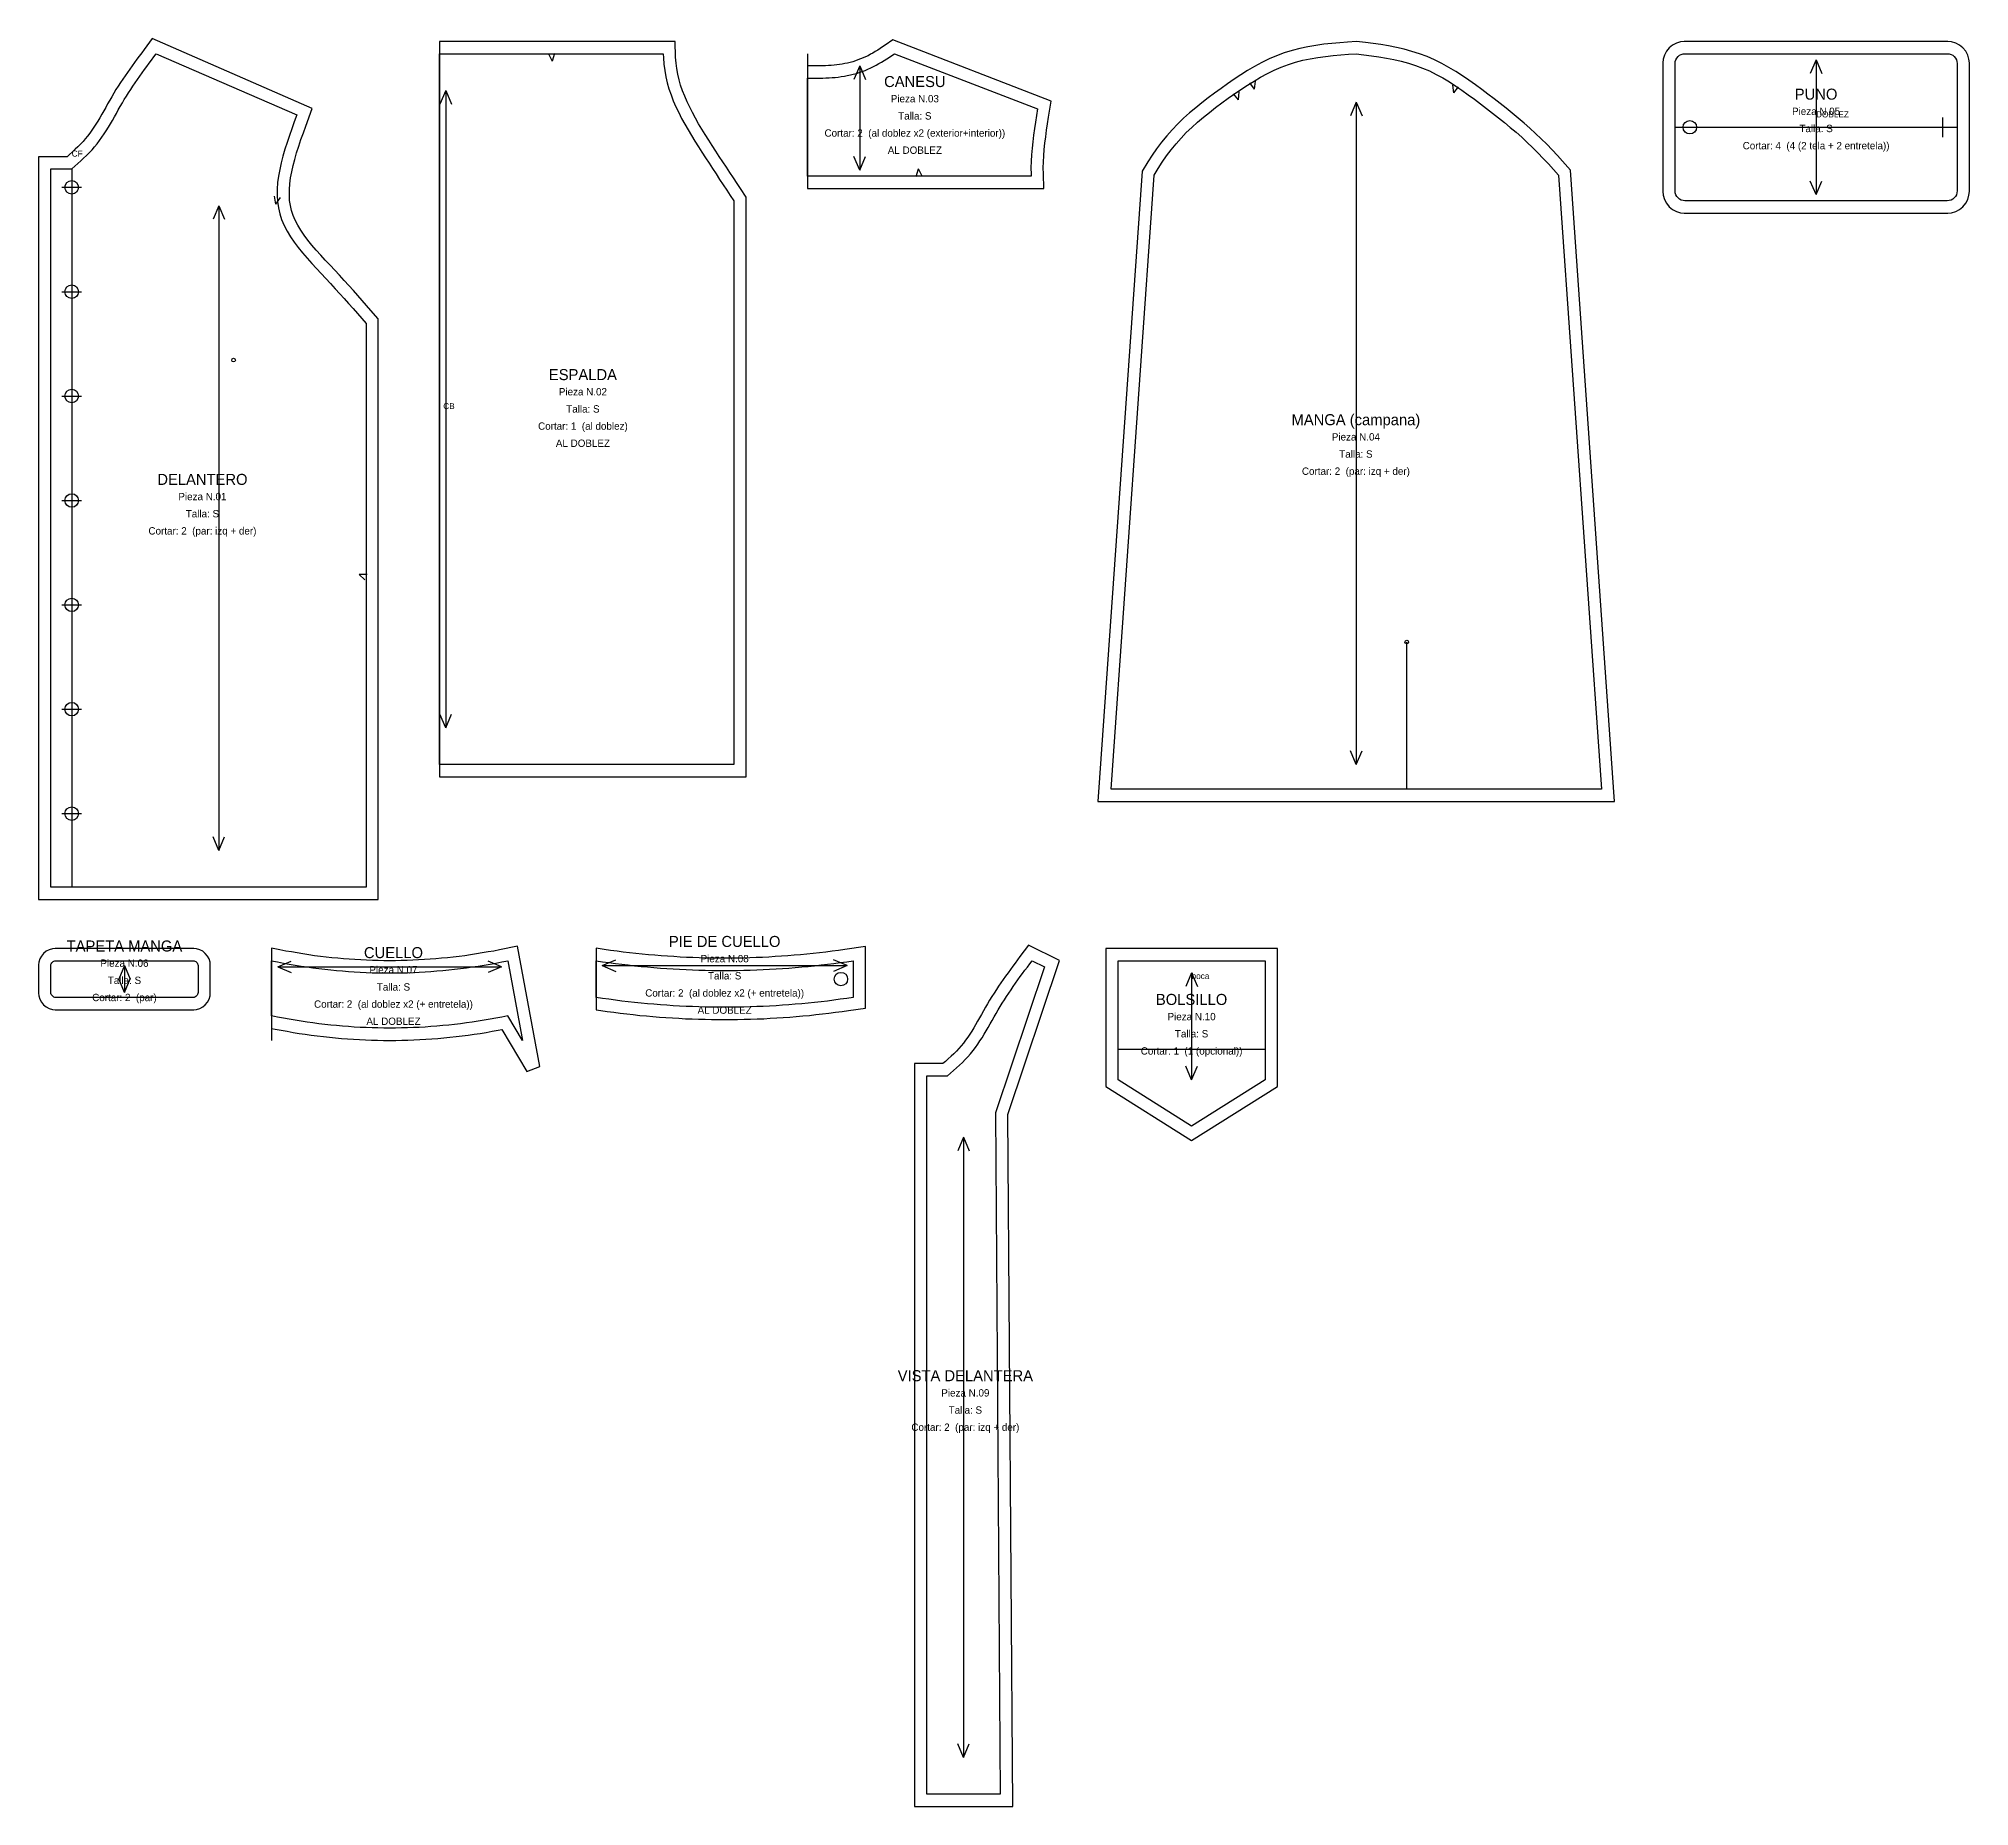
# Model space of a CAD drawing. Header units: centimetres. Extents: x -1 to 156, y -143 to 1.
import ezdxf
from ezdxf.enums import TextEntityAlignment as Align

# ---------------------------------------------------------------- set-up
doc = ezdxf.new("R2010")
doc.units = ezdxf.units.CM
for name, color, linetype in [('BOTONES', 30, 'Continuous'), ('CENTROS', 5, 'Continuous'), ('CONSTRUCCION', 8, 'Continuous'), ('CORTE', 1, 'Continuous'), ('COSTURA', 3, 'Continuous'), ('DOBLEZ', 6, 'Continuous'), ('HILO', 2, 'Continuous'), ('OJAL', 200, 'Continuous'), ('PIQUETES', 4, 'Continuous'), ('REFERENCIAS', 9, 'Continuous'), ('TEXTOS', 7, 'Continuous')]:
    doc.layers.add(name, color=color, linetype=linetype)

msp = doc.modelspace()

# ---------------------------------------------------------------- linework, layer by layer
at = {"layer": 'BOTONES'}
for centre in [(133.66, -6), (1.7, -10.9), (1.7, -19.42), (1.7, -27.93), (1.7, -36.45), (1.7, -44.97), (1.7, -53.48), (1.7, -62), (64.43, -75.5)]:
    msp.add_circle(centre, 0.55, dxfattribs=at)
at = {"layer": 'CENTROS'}
for centre in [(14.9, -25), (110.58, -48)]:
    msp.add_circle(centre, 0.15, dxfattribs=at)
at = {"layer": 'CONSTRUCCION'}
for p, q in [((132.46, -6), (155.46, -6)), ((1.7, -9.4), (1.7, -68)), ((110.58, -60), (110.58, -48)), ((87.03, -81.22), (99.03, -81.22))]:
    msp.add_line(p, q, dxfattribs=at)
at = {"layer": 'CORTE'}
for points in [[(-1, -69), (26.7, -69), (26.7, -21.62), (26.1, -20.94), (25.75, -20.54), (25.39, -20.13), (25.03, -19.72), (24.67, -19.32), (24.3, -18.91), (23.93, -18.5), (23.55, -18.08), (23.16, -17.67), (22.77, -17.26), (22.38, -16.84), (22.01, -16.43), (21.64, -16.02), (21.29, -15.61), (20.96, -15.2), (20.65, -14.8), (20.38, -14.39), (20.13, -13.99), (19.92, -13.59), (19.75, -13.19), (19.62, -12.79), (19.53, -12.39), (19.47, -11.97), (19.45, -11.53), (19.45, -11.08), (19.49, -10.61), (19.55, -10.13), (19.64, -9.64), (19.75, -9.13), (19.89, -8.62), (20.04, -8.09), (20.21, -7.55), (20.39, -7.01), (20.59, -6.46), (20.79, -5.91), (21.32, -4.46), (8.27, 1.23), (7.6, 0.34), (7.41, 0.08), (7.21, -0.19), (7.02, -0.45), (6.82, -0.72), (6.63, -0.98), (6.43, -1.25), (6.24, -1.53), (6.05, -1.8), (5.86, -2.08), (5.68, -2.36), (5.49, -2.64), (5.31, -2.93), (5.14, -3.22), (4.96, -3.51), (4.8, -3.8), (4.63, -4.09), (4.47, -4.38), (4.31, -4.66), (4.15, -4.94), (3.99, -5.22), (3.83, -5.49), (3.67, -5.75), (3.51, -6), (3.34, -6.25), (3.17, -6.49), (2.99, -6.72), (2.81, -6.94), (2.62, -7.16), (2.42, -7.37), (2.21, -7.59), (1.99, -7.8), (1.76, -8.01), (1.52, -8.22), (1.32, -8.4), (-1, -8.4), (-1, -69)], [(56.7, -11.7), (56.24, -11.01), (55.96, -10.58), (55.67, -10.14), (55.38, -9.7), (55.09, -9.27), (54.8, -8.83), (54.51, -8.38), (54.22, -7.94), (53.94, -7.5), (53.65, -7.05), (53.37, -6.6), (53.09, -6.16), (52.82, -5.71), (52.57, -5.26), (52.32, -4.81), (52.1, -4.37), (51.88, -3.92), (51.69, -3.47), (51.52, -3.02), (51.36, -2.57), (51.24, -2.13), (51.13, -1.68), (51.05, -1.22), (50.99, -0.76), (50.95, -0.28), (50.9, 1), (31.7, 1), (31.7, -59), (56.7, -59), (56.7, -11.7)], [(80.94, -9.8), (80.93, -9.32), (80.95, -8.82), (80.98, -8.32), (81.02, -7.81), (81.07, -7.3), (81.14, -6.78), (81.21, -6.25), (81.28, -5.72), (81.37, -5.19), (81.57, -3.86), (68.67, 1.12), (68.03, 0.69), (67.83, 0.55), (67.63, 0.42), (67.43, 0.29), (67.23, 0.17), (67.04, 0.05), (66.84, -0.05), (66.64, -0.16), (66.44, -0.25), (66.24, -0.34), (66.03, -0.43), (65.82, -0.51), (65.61, -0.58), (65.4, -0.65), (65.19, -0.71), (64.97, -0.76), (64.76, -0.81), (64.54, -0.85), (64.32, -0.88), (64.09, -0.91), (63.87, -0.94), (63.64, -0.96), (63.41, -0.97), (63.17, -0.98), (62.93, -0.99), (62.69, -1), (62.45, -1), (62.2, -1), (61.95, -1), (61.7, -1), (61.7, -11), (80.98, -11), (80.94, -9.8)], [(85.39, -61), (127.53, -61), (123.93, -9.49), (123.28, -8.77), (122.86, -8.31), (122.43, -7.85), (121.99, -7.39), (121.54, -6.94), (121.08, -6.51), (120.62, -6.08), (120.14, -5.66), (119.66, -5.25), (119.18, -4.85), (118.69, -4.45), (118.2, -4.06), (117.7, -3.67), (117.2, -3.29), (116.69, -2.91), (116.18, -2.53), (115.65, -2.16), (115.12, -1.8), (114.57, -1.45), (114.01, -1.12), (113.44, -0.8), (112.85, -0.51), (112.25, -0.24), (111.63, -0.01), (111, 0.19), (110.37, 0.37), (109.74, 0.51), (109.1, 0.63), (108.47, 0.74), (107.84, 0.83), (107.21, 0.91), (106.49, 1), (105.75, 0.95), (105.11, 0.9), (104.47, 0.84), (103.82, 0.77), (103.17, 0.68), (102.52, 0.57), (101.87, 0.43), (101.23, 0.27), (100.59, 0.06), (99.96, -0.17), (99.35, -0.43), (98.76, -0.72), (98.17, -1.04), (97.6, -1.37), (97.04, -1.72), (96.49, -2.08), (95.95, -2.45), (95.43, -2.83), (94.9, -3.21), (94.39, -3.6), (93.87, -4), (93.37, -4.41), (92.87, -4.83), (92.38, -5.27), (91.9, -5.73), (91.44, -6.2), (91, -6.69), (90.57, -7.21), (90.18, -7.75), (89.81, -8.29), (89.46, -8.83), (88.99, -9.58), (85.39, -61)], [(131.46, -11.25), (131.49, -11.55), (131.59, -11.89), (131.76, -12.2), (131.99, -12.48), (132.26, -12.7), (132.57, -12.87), (132.91, -12.97), (133.21, -13), (154.71, -13), (155.01, -12.97), (155.35, -12.87), (155.66, -12.7), (155.94, -12.48), (156.16, -12.2), (156.33, -11.89), (156.43, -11.55), (156.46, -11.25), (156.46, -0.75), (156.43, -0.45), (156.33, -0.11), (156.16, 0.2), (155.94, 0.48), (155.66, 0.7), (155.35, 0.87), (155.01, 0.97), (154.71, 1), (133.21, 1), (132.91, 0.97), (132.57, 0.87), (132.26, 0.7), (131.99, 0.48), (131.76, 0.2), (131.59, -0.11), (131.49, -0.45), (131.46, -0.75), (131.46, -11.25)], [(-1, -76.65), (-0.98, -76.87), (-0.9, -77.14), (-0.77, -77.38), (-0.59, -77.59), (-0.38, -77.77), (-0.14, -77.9), (0.13, -77.98), (0.35, -78), (11.65, -78), (11.87, -77.98), (12.14, -77.9), (12.38, -77.77), (12.59, -77.59), (12.77, -77.38), (12.9, -77.14), (12.98, -76.87), (13, -76.65), (13, -74.35), (12.98, -74.13), (12.9, -73.86), (12.77, -73.62), (12.59, -73.41), (12.38, -73.23), (12.14, -73.1), (11.87, -73.02), (11.65, -73), (0.35, -73), (0.13, -73.02), (-0.14, -73.1), (-0.38, -73.23), (-0.59, -73.41), (-0.77, -73.62), (-0.9, -73.86), (-0.98, -74.13), (-1, -74.35), (-1, -76.65)], [(18.78, -79.67), (19.27, -79.76), (19.76, -79.85), (20.25, -79.93), (20.75, -80), (21.24, -80.07), (21.73, -80.13), (22.22, -80.19), (22.71, -80.24), (23.2, -80.29), (23.7, -80.34), (24.19, -80.37), (24.68, -80.41), (25.17, -80.44), (25.66, -80.46), (26.16, -80.48), (26.65, -80.49), (27.14, -80.5), (27.63, -80.5), (28.12, -80.5), (28.62, -80.49), (29.11, -80.48), (29.6, -80.46), (30.09, -80.44), (30.58, -80.41), (31.08, -80.37), (31.57, -80.34), (32.06, -80.29), (32.55, -80.24), (33.04, -80.19), (33.53, -80.13), (34.03, -80.07), (34.52, -80), (35.01, -79.93), (35.5, -79.85), (35.99, -79.76), (36.48, -79.67), (36.77, -79.62), (38.82, -83.04), (39.88, -82.64), (38.06, -72.82), (36.59, -73.12), (36.12, -73.21), (35.65, -73.29), (35.17, -73.37), (34.7, -73.45), (34.23, -73.52), (33.76, -73.59), (33.29, -73.65), (32.82, -73.7), (32.34, -73.76), (31.87, -73.8), (31.4, -73.84), (30.93, -73.88), (30.46, -73.91), (29.99, -73.94), (29.52, -73.96), (29.05, -73.98), (28.57, -73.99), (28.1, -74), (27.63, -74), (27.16, -74), (26.69, -73.99), (26.22, -73.98), (25.75, -73.96), (25.28, -73.94), (24.8, -73.91), (24.33, -73.88), (23.86, -73.84), (23.39, -73.8), (22.92, -73.76), (22.45, -73.7), (21.98, -73.65), (21.5, -73.59), (21.03, -73.52), (20.56, -73.45), (20.09, -73.37), (19.62, -73.29), (19.15, -73.21), (18.68, -73.12), (18, -72.98), (18, -79.52), (18.29, -79.58), (18.78, -79.67)], [(45.38, -78.14), (45.91, -78.21), (46.44, -78.28), (46.97, -78.34), (47.5, -78.4), (48.03, -78.46), (48.57, -78.51), (49.1, -78.55), (49.63, -78.6), (50.16, -78.64), (50.69, -78.67), (51.22, -78.7), (51.76, -78.73), (52.29, -78.75), (52.82, -78.77), (53.35, -78.78), (53.88, -78.79), (54.41, -78.8), (54.95, -78.8), (55.48, -78.8), (56.01, -78.79), (56.54, -78.78), (57.07, -78.77), (57.6, -78.75), (58.14, -78.73), (58.67, -78.7), (59.2, -78.67), (59.73, -78.64), (60.26, -78.6), (60.79, -78.55), (61.33, -78.51), (61.86, -78.46), (62.39, -78.4), (62.92, -78.34), (63.45, -78.28), (63.98, -78.21), (64.52, -78.14), (65.05, -78.07), (66.43, -77.86), (66.43, -72.84), (64.76, -73.09), (64.24, -73.16), (63.73, -73.23), (63.21, -73.3), (62.69, -73.36), (62.18, -73.41), (61.66, -73.47), (61.14, -73.52), (60.63, -73.56), (60.11, -73.6), (59.59, -73.64), (59.08, -73.67), (58.56, -73.7), (58.04, -73.73), (57.53, -73.75), (57.01, -73.77), (56.5, -73.78), (55.98, -73.79), (55.46, -73.8), (54.95, -73.8), (54.43, -73.8), (53.91, -73.79), (53.4, -73.78), (52.88, -73.77), (52.36, -73.75), (51.85, -73.73), (51.33, -73.7), (50.81, -73.67), (50.3, -73.64), (49.78, -73.6), (49.26, -73.56), (48.75, -73.52), (48.23, -73.47), (47.71, -73.41), (47.2, -73.36), (46.68, -73.3), (46.17, -73.23), (45.65, -73.16), (45.13, -73.09), (44.46, -72.99), (44.46, -78.01), (44.84, -78.07), (45.38, -78.14)], [(70.43, -143), (78.44, -143), (78.03, -86.56), (82.25, -73.99), (79.73, -72.73), (79.03, -73.66), (78.84, -73.92), (78.64, -74.19), (78.45, -74.45), (78.25, -74.72), (78.06, -74.98), (77.86, -75.25), (77.67, -75.53), (77.48, -75.8), (77.29, -76.08), (77.11, -76.36), (76.92, -76.64), (76.74, -76.93), (76.56, -77.22), (76.39, -77.51), (76.22, -77.8), (76.06, -78.09), (75.9, -78.38), (75.74, -78.66), (75.58, -78.94), (75.42, -79.22), (75.26, -79.49), (75.1, -79.75), (74.94, -80), (74.77, -80.25), (74.6, -80.49), (74.42, -80.72), (74.24, -80.94), (74.05, -81.16), (73.85, -81.37), (73.63, -81.59), (73.41, -81.8), (73.19, -82.01), (72.95, -82.22), (72.75, -82.4), (70.43, -82.4), (70.43, -143)], [(86.03, -84.27), (93.03, -88.68), (100.03, -84.27), (100.03, -73), (86.03, -73), (86.03, -84.27)]]:
    msp.add_lwpolyline(points, close=True, dxfattribs=at)
at = {"layer": 'COSTURA'}
for points in [[(0, -9.4), (1.7, -9.4), (1.95, -9.18), (2.19, -8.97), (2.43, -8.75), (2.67, -8.52), (2.91, -8.3), (3.14, -8.07), (3.36, -7.83), (3.57, -7.59), (3.78, -7.34), (3.97, -7.08), (4.16, -6.82), (4.34, -6.55), (4.52, -6.28), (4.69, -6), (4.85, -5.72), (5.02, -5.44), (5.18, -5.16), (5.34, -4.87), (5.5, -4.58), (5.66, -4.3), (5.83, -4.02), (5.99, -3.73), (6.16, -3.46), (6.34, -3.18), (6.51, -2.91), (6.69, -2.64), (6.88, -2.37), (7.06, -2.1), (7.25, -1.83), (7.44, -1.57), (7.63, -1.3), (7.82, -1.04), (8.02, -0.78), (8.21, -0.52), (8.4, -0.26), (8.6, 0), (20.06, -5), (19.85, -5.56), (19.65, -6.12), (19.45, -6.68), (19.26, -7.24), (19.08, -7.8), (18.92, -8.35), (18.78, -8.9), (18.66, -9.44), (18.56, -9.98), (18.49, -10.51), (18.45, -11.04), (18.45, -11.56), (18.48, -12.07), (18.55, -12.57), (18.66, -13.06), (18.82, -13.54), (19.02, -14.01), (19.26, -14.48), (19.53, -14.93), (19.84, -15.38), (20.17, -15.82), (20.52, -16.25), (20.89, -16.68), (21.27, -17.11), (21.65, -17.52), (22.04, -17.94), (22.43, -18.35), (22.81, -18.76), (23.19, -19.17), (23.56, -19.58), (23.92, -19.98), (24.28, -20.39), (24.64, -20.79), (25, -21.2), (25.35, -21.6), (25.7, -22), (25.7, -68), (0, -68)], [(31.7, 0), (49.94, 0), (49.96, -0.34), (50, -0.86), (50.06, -1.37), (50.15, -1.88), (50.27, -2.38), (50.41, -2.87), (50.58, -3.36), (50.76, -3.85), (50.97, -4.33), (51.2, -4.81), (51.44, -5.28), (51.69, -5.75), (51.96, -6.21), (52.24, -6.68), (52.52, -7.13), (52.81, -7.59), (53.1, -8.04), (53.39, -8.49), (53.68, -8.93), (53.97, -9.37), (54.26, -9.81), (54.54, -10.25), (54.83, -10.69), (55.12, -11.13), (55.41, -11.56), (55.7, -12), (55.7, -58), (31.7, -58)], [(61.7, -2), (61.95, -2), (62.2, -2), (62.46, -2), (62.71, -2), (62.96, -1.99), (63.21, -1.98), (63.46, -1.97), (63.71, -1.95), (63.96, -1.93), (64.21, -1.91), (64.46, -1.87), (64.71, -1.83), (64.95, -1.79), (65.2, -1.73), (65.44, -1.67), (65.69, -1.61), (65.93, -1.53), (66.16, -1.45), (66.4, -1.36), (66.63, -1.26), (66.86, -1.16), (67.09, -1.05), (67.31, -0.94), (67.53, -0.81), (67.75, -0.69), (67.96, -0.55), (68.17, -0.42), (68.38, -0.28), (68.59, -0.14), (68.8, 0), (80.46, -4.5), (80.38, -5.04), (80.3, -5.58), (80.22, -6.11), (80.14, -6.65), (80.08, -7.19), (80.02, -7.72), (79.98, -8.25), (79.95, -8.78), (79.93, -9.3), (79.94, -9.83), (79.94, -10), (61.7, -10)], [(89.97, -9.9), (90.3, -9.37), (90.64, -8.84), (90.99, -8.33), (91.36, -7.83), (91.76, -7.35), (92.17, -6.88), (92.6, -6.44), (93.06, -6.01), (93.52, -5.59), (94, -5.18), (94.49, -4.79), (94.99, -4.4), (95.5, -4.02), (96.01, -3.64), (96.53, -3.27), (97.05, -2.91), (97.58, -2.56), (98.12, -2.23), (98.66, -1.91), (99.21, -1.62), (99.77, -1.34), (100.34, -1.1), (100.92, -0.88), (101.5, -0.7), (102.1, -0.54), (102.71, -0.41), (103.32, -0.31), (103.94, -0.22), (104.57, -0.15), (105.2, -0.1), (105.83, -0.05), (106.46, 0), (107.08, -0.08), (107.7, -0.16), (108.31, -0.25), (108.93, -0.35), (109.53, -0.47), (110.13, -0.6), (110.72, -0.76), (111.3, -0.95), (111.87, -1.17), (112.43, -1.41), (112.98, -1.69), (113.52, -1.98), (114.05, -2.3), (114.57, -2.64), (115.08, -2.98), (115.59, -3.35), (116.1, -3.71), (116.6, -4.09), (117.09, -4.47), (117.58, -4.85), (118.07, -5.23), (118.55, -5.62), (119.02, -6.01), (119.49, -6.41), (119.95, -6.82), (120.4, -7.24), (120.84, -7.66), (121.28, -8.09), (121.71, -8.54), (122.13, -8.99), (122.54, -9.44), (122.95, -9.9), (126.46, -60), (86.46, -60)], [(132.46, -0.8), (132.48, -0.64), (132.52, -0.49), (132.6, -0.36), (132.7, -0.23), (132.82, -0.13), (132.96, -0.06), (133.11, -0.02), (133.26, 0), (154.66, 0), (154.82, -0.02), (154.97, -0.06), (155.11, -0.13), (155.23, -0.23), (155.33, -0.36), (155.4, -0.49), (155.45, -0.64), (155.46, -0.8), (155.46, -11.2), (155.45, -11.36), (155.4, -11.51), (155.33, -11.64), (155.23, -11.77), (155.11, -11.87), (154.97, -11.94), (154.82, -11.98), (154.66, -12), (133.26, -12), (133.11, -11.98), (132.96, -11.94), (132.82, -11.87), (132.7, -11.77), (132.6, -11.64), (132.52, -11.51), (132.48, -11.36), (132.46, -11.2)], [(0, -74.4), (0.01, -74.32), (0.03, -74.25), (0.07, -74.18), (0.12, -74.12), (0.18, -74.07), (0.25, -74.03), (0.32, -74.01), (0.4, -74), (11.6, -74), (11.68, -74.01), (11.75, -74.03), (11.82, -74.07), (11.88, -74.12), (11.93, -74.18), (11.97, -74.25), (11.99, -74.32), (12, -74.4), (12, -76.6), (11.99, -76.68), (11.97, -76.75), (11.93, -76.82), (11.88, -76.88), (11.82, -76.93), (11.75, -76.97), (11.68, -76.99), (11.6, -77), (0.4, -77), (0.32, -76.99), (0.25, -76.97), (0.18, -76.93), (0.12, -76.88), (0.07, -76.82), (0.03, -76.75), (0.01, -76.68), (0, -76.6)], [(18, -74), (18.48, -74.1), (18.96, -74.19), (19.44, -74.28), (19.93, -74.36), (20.41, -74.44), (20.89, -74.51), (21.37, -74.58), (21.85, -74.64), (22.33, -74.7), (22.82, -74.75), (23.3, -74.8), (23.78, -74.84), (24.26, -74.88), (24.74, -74.91), (25.22, -74.94), (25.71, -74.96), (26.19, -74.98), (26.67, -74.99), (27.15, -75), (27.63, -75), (28.11, -75), (28.6, -74.99), (29.08, -74.98), (29.56, -74.96), (30.04, -74.94), (30.52, -74.91), (31, -74.88), (31.48, -74.84), (31.97, -74.8), (32.45, -74.75), (32.93, -74.7), (33.41, -74.64), (33.89, -74.58), (34.37, -74.51), (34.86, -74.44), (35.34, -74.36), (35.82, -74.28), (36.3, -74.19), (36.78, -74.1), (37.26, -74), (38.46, -80.5), (37.26, -78.5), (36.78, -78.6), (36.3, -78.69), (35.82, -78.78), (35.34, -78.86), (34.86, -78.94), (34.37, -79.01), (33.89, -79.08), (33.41, -79.14), (32.93, -79.2), (32.45, -79.25), (31.97, -79.3), (31.48, -79.34), (31, -79.38), (30.52, -79.41), (30.04, -79.44), (29.56, -79.46), (29.08, -79.48), (28.6, -79.49), (28.11, -79.5), (27.63, -79.5), (27.15, -79.5), (26.67, -79.49), (26.19, -79.48), (25.71, -79.46), (25.22, -79.44), (24.74, -79.41), (24.26, -79.38), (23.78, -79.34), (23.3, -79.3), (22.82, -79.25), (22.33, -79.2), (21.85, -79.14), (21.37, -79.08), (20.89, -79.01), (20.41, -78.94), (19.93, -78.86), (19.44, -78.78), (18.96, -78.69), (18.48, -78.6), (18, -78.5)], [(44.46, -74), (44.99, -74.08), (45.51, -74.15), (46.04, -74.22), (46.56, -74.29), (47.08, -74.35), (47.61, -74.41), (48.13, -74.46), (48.66, -74.51), (49.18, -74.56), (49.71, -74.6), (50.23, -74.64), (50.75, -74.67), (51.28, -74.7), (51.8, -74.73), (52.33, -74.75), (52.85, -74.77), (53.37, -74.78), (53.9, -74.79), (54.42, -74.8), (54.95, -74.8), (55.47, -74.8), (55.99, -74.79), (56.52, -74.78), (57.04, -74.77), (57.57, -74.75), (58.09, -74.73), (58.61, -74.7), (59.14, -74.67), (59.66, -74.64), (60.19, -74.6), (60.71, -74.56), (61.24, -74.51), (61.76, -74.46), (62.28, -74.41), (62.81, -74.35), (63.33, -74.29), (63.86, -74.22), (64.38, -74.15), (64.9, -74.08), (65.43, -74), (65.43, -77), (64.9, -77.08), (64.38, -77.15), (63.86, -77.22), (63.33, -77.29), (62.81, -77.35), (62.28, -77.41), (61.76, -77.46), (61.24, -77.51), (60.71, -77.56), (60.19, -77.6), (59.66, -77.64), (59.14, -77.67), (58.61, -77.7), (58.09, -77.73), (57.57, -77.75), (57.04, -77.77), (56.52, -77.78), (55.99, -77.79), (55.47, -77.8), (54.95, -77.8), (54.42, -77.8), (53.9, -77.79), (53.37, -77.78), (52.85, -77.77), (52.33, -77.75), (51.8, -77.73), (51.28, -77.7), (50.75, -77.67), (50.23, -77.64), (49.71, -77.6), (49.18, -77.56), (48.66, -77.51), (48.13, -77.46), (47.61, -77.41), (47.08, -77.35), (46.56, -77.29), (46.04, -77.22), (45.51, -77.15), (44.99, -77.08), (44.46, -77)], [(71.43, -83.4), (73.13, -83.4), (73.37, -83.18), (73.62, -82.97), (73.86, -82.75), (74.1, -82.52), (74.34, -82.3), (74.56, -82.07), (74.79, -81.83), (75, -81.59), (75.21, -81.34), (75.4, -81.08), (75.59, -80.82), (75.77, -80.55), (75.95, -80.28), (76.12, -80), (76.28, -79.72), (76.45, -79.44), (76.61, -79.16), (76.77, -78.87), (76.93, -78.58), (77.09, -78.3), (77.25, -78.02), (77.42, -77.73), (77.59, -77.46), (77.77, -77.18), (77.94, -76.91), (78.12, -76.64), (78.31, -76.37), (78.49, -76.1), (78.68, -75.83), (78.87, -75.57), (79.06, -75.3), (79.25, -75.04), (79.44, -74.78), (79.64, -74.52), (79.83, -74.26), (80.03, -74), (81.03, -74.5), (77.03, -86.4), (77.43, -142), (71.43, -142)], [(87.03, -74), (99.03, -74), (99.03, -83.72), (93.03, -87.5), (87.03, -83.72)]]:
    msp.add_lwpolyline(points, close=True, dxfattribs=at)
at = {"layer": 'DOBLEZ'}
for p, q in [((31.7, 0), (31.7, -58)), ((61.7, 0), (61.7, -10)), ((18, -74), (18, -80.5)), ((44.46, -74), (44.46, -77.8))]:
    msp.add_line(p, q, dxfattribs=at)
at = {"layer": 'HILO'}
for p, q in [((65.96, -1), (65.49, -2.11)), ((65.96, -1), (65.96, -9.5)), ((65.96, -1), (66.43, -2.11)), ((143.96, -0.5), (143.49, -1.61)), ((143.96, -0.5), (143.96, -11.5)), ((143.96, -0.5), (144.43, -1.61)), ((32.2, -3), (31.73, -4.11)), ((32.2, -3), (32.2, -55)), ((32.2, -3), (32.67, -4.11)), ((106.46, -3.96), (105.99, -5.07)), ((106.46, -3.96), (106.46, -58)), ((106.46, -3.96), (106.93, -5.07)), ((65.96, -9.5), (65.49, -8.39)), ((65.96, -9.5), (66.43, -8.39)), ((143.96, -11.5), (143.49, -10.39)), ((143.96, -11.5), (144.43, -10.39)), ((13.7, -12.4), (13.23, -13.51)), ((13.7, -12.4), (13.7, -65)), ((13.7, -12.4), (14.17, -13.51)), ((32.2, -55), (31.73, -53.89)), ((32.2, -55), (32.67, -53.89)), ((106.46, -58), (105.99, -56.89)), ((106.46, -58), (106.93, -56.89)), ((13.7, -65), (13.23, -63.89)), ((13.7, -65), (14.17, -63.89)), ((44.96, -74.4), (46.07, -73.93)), ((64.93, -74.4), (63.82, -73.93)), ((6, -74.4), (5.53, -75.51)), ((6, -76.6), (5.53, -75.49)), ((6, -74.4), (6, -76.6)), ((6, -74.4), (6.47, -75.51)), ((6, -76.6), (6.47, -75.49)), ((18.5, -74.5), (19.61, -74.03)), ((18.5, -74.5), (36.76, -74.5)), ((18.5, -74.5), (19.61, -74.97)), ((36.76, -74.5), (35.66, -74.03)), ((36.76, -74.5), (35.66, -74.97)), ((44.96, -74.4), (64.93, -74.4)), ((44.96, -74.4), (46.07, -74.87)), ((64.93, -74.4), (63.82, -74.87)), ((93.03, -75), (92.56, -76.11)), ((93.03, -75), (93.03, -83.72)), ((93.03, -75), (93.5, -76.11)), ((93.03, -83.72), (92.56, -82.61)), ((93.03, -83.72), (93.5, -82.61)), ((74.43, -88.4), (73.96, -89.51)), ((74.43, -88.4), (74.43, -139)), ((74.43, -88.4), (74.9, -89.51)), ((74.43, -139), (73.96, -137.89)), ((74.43, -139), (74.9, -137.89))]:
    msp.add_line(p, q, dxfattribs=at)
at = {"layer": 'OJAL'}
for p, q in [((154.26, -5.2), (154.26, -6.8)), ((0.9, -10.9), (2.5, -10.9)), ((0.9, -19.42), (2.5, -19.42)), ((0.9, -27.93), (2.5, -27.93)), ((0.9, -36.45), (2.5, -36.45)), ((0.9, -44.97), (2.5, -44.97)), ((0.9, -53.48), (2.5, -53.48)), ((0.9, -62), (2.5, -62))]:
    msp.add_line(p, q, dxfattribs=at)
at = {"layer": 'PIQUETES'}
for p, q in [((41.06, 0.02), (40.87, -0.6)), ((40.58, -0.02), (40.87, -0.6)), ((96.87, -3.11), (96.84, -3.76)), ((97.74, -2.38), (98.14, -2.89)), ((98.21, -2.25), (98.14, -2.89)), ((114.32, -2.56), (114.39, -3.2)), ((114.78, -2.69), (114.39, -3.2)), ((96.42, -3.27), (96.84, -3.76)), ((70.58, -10.02), (70.77, -9.4)), ((71.06, -9.98), (70.77, -9.4)), ((18.22, -11.63), (18.31, -12.27)), ((18.69, -11.74), (18.31, -12.27)), ((25.61, -42.92), (25.14, -42.48)), ((25.79, -42.48), (25.14, -42.48))]:
    msp.add_line(p, q, dxfattribs=at)

# ---------------------------------------------------------------- texts
at = {"layer": 'REFERENCIAS'}
for s, p in [('DOBLEZ', (143.96, -5.2)), ('CF', (1.7, -8.4)), ('CB', (32, -29)), ('boca', (93.03, -75.5))]:
    msp.add_text(s, height=0.5, dxfattribs=at).set_placement(p)
at = {"layer": 'TEXTOS'}
for s, height, p in [('CANESU', 0.9, (70.46, -2.27)), ('PUNO', 0.9, (143.96, -3.3)), ('Pieza N.03', 0.6, (70.46, -3.67)), ('Pieza N.05', 0.6, (143.96, -4.7)), ('Cortar: 2  (al doblez x2 (exterior+interior))', 0.6, (70.46, -6.47)), ('Talla: S', 0.6, (70.46, -5.07)), ('Talla: S', 0.6, (143.96, -6.1)), ('AL DOBLEZ', 0.6, (70.46, -7.87)), ('Cortar: 4  (4 (2 tela + 2 entretela))', 0.6, (143.96, -7.5)), ('ESPALDA', 0.9, (43.39, -26.18)), ('Pieza N.02', 0.6, (43.39, -27.58)), ('Talla: S', 0.6, (43.39, -28.98)), ('MANGA (campana)', 0.9, (106.43, -29.86)), ('Cortar: 1  (al doblez)', 0.6, (43.39, -30.38)), ('AL DOBLEZ', 0.6, (43.39, -31.78)), ('Pieza N.04', 0.6, (106.43, -31.26)), ('Talla: S', 0.6, (106.43, -32.66)), ('DELANTERO', 0.9, (12.36, -34.73)), ('Cortar: 2  (par: izq + der)', 0.6, (106.43, -34.06)), ('Pieza N.01', 0.6, (12.36, -36.13)), ('Talla: S', 0.6, (12.36, -37.53)), ('Cortar: 2  (par: izq + der)', 0.6, (12.36, -38.93)), ('TAPETA MANGA', 0.9, (6, -72.8)), ('PIE DE CUELLO', 0.9, (54.95, -72.43)), ('Pieza N.06', 0.6, (6, -74.2)), ('CUELLO', 0.9, (27.94, -73.34)), ('Pieza N.08', 0.6, (54.95, -73.83)), ('Talla: S', 0.6, (6, -75.6)), ('Pieza N.07', 0.6, (27.94, -74.74)), ('Talla: S', 0.6, (54.95, -75.23)), ('Cortar: 2  (par)', 0.6, (6, -77)), ('Talla: S', 0.6, (27.94, -76.14)), ('Cortar: 2  (al doblez x2 (+ entretela))', 0.6, (54.95, -76.63)), ('BOLSILLO', 0.9, (93.03, -77.16)), ('Cortar: 2  (al doblez x2 (+ entretela))', 0.6, (27.94, -77.54)), ('AL DOBLEZ', 0.6, (27.94, -78.94)), ('AL DOBLEZ', 0.6, (54.95, -78.03)), ('Pieza N.10', 0.6, (93.03, -78.56)), ('Talla: S', 0.6, (93.03, -79.96)), ('Cortar: 1  (1 (opcional))', 0.6, (93.03, -81.36)), ('VISTA DELANTERA', 0.9, (74.58, -107.86)), ('Pieza N.09', 0.6, (74.58, -109.26)), ('Cortar: 2  (par: izq + der)', 0.6, (74.58, -112.06)), ('Talla: S', 0.6, (74.58, -110.66))]:
    msp.add_text(s, height=height, dxfattribs=at).set_placement(p, align=Align.MIDDLE_CENTER)

doc.saveas('drawing.dxf')
